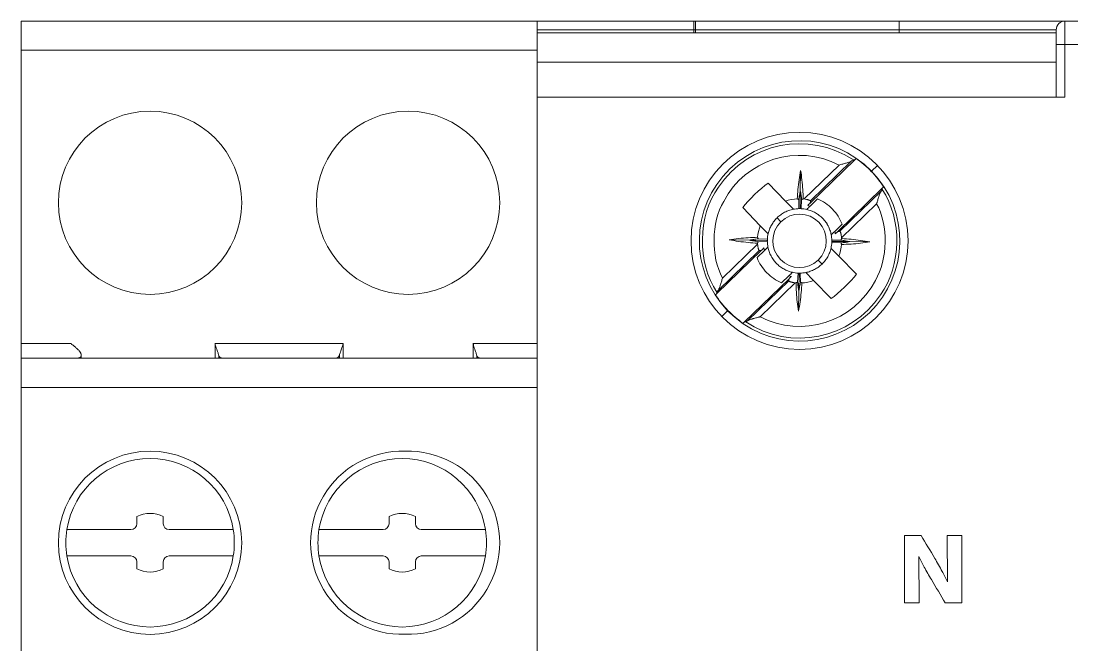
# Model space of a CAD drawing. Header units: millimetres. Extents: x 1359 to 3577, y 1336 to 3557.
# Drawn here: x 2268.15 to 2303.99, y 2791.06 to 2812.34 of the extents above; entities that cross this region are included whole.
import ezdxf

# ---------------------------------------------------------------- set-up
doc = ezdxf.new("R2010")
doc.units = ezdxf.units.MM
doc.layers.add('000-PI-Oprema', color=30, linetype='Continuous', lineweight=5)

msp = doc.modelspace()

# ---------------------------------------------------------------- linework, layer by layer
at = {"layer": '000-PI-Oprema', "color": 0, "linetype": 'ByBlock', "lineweight": 0}
for p, q in [((2268.146, 2812.344), (2268.146, 2811.344)), ((2285.746, 2812.344), (2268.146, 2812.344)), ((2285.746, 2812.344), (2285.746, 2811.344)), ((2268.146, 2811.344), (2268.146, 2801.344)), ((2268.146, 2811.344), (2285.746, 2811.344)), ((2285.746, 2811.344), (2285.746, 2801.344)), ((2268.146, 2800.844), (2268.146, 2801.344)), ((2269.859, 2801.344), (2268.146, 2801.344)), ((2269.859, 2801.343), (2269.859, 2801.344)), ((2279.134, 2801.344), (2274.757, 2801.344)), ((2285.746, 2801.344), (2283.557, 2801.344)), ((2285.746, 2800.844), (2285.746, 2801.344)), ((2268.146, 2800.844), (2268.146, 2799.844)), ((2285.746, 2800.844), (2268.146, 2800.844)), ((2270.202, 2800.844), (2270.202, 2800.941)), ((2285.746, 2800.844), (2285.746, 2799.844)), ((2268.146, 2799.844), (2268.146, 2790.494)), ((2268.146, 2799.844), (2285.746, 2799.844)), ((2285.746, 2799.844), (2285.746, 2790.494)), ((2272.096, 2795.194), (2272.096, 2795.437)), ((2272.996, 2795.437), (2272.996, 2795.194)), ((2280.696, 2795.194), (2280.696, 2795.437)), ((2281.596, 2795.437), (2281.596, 2795.194)), ((2269.707, 2794.994), (2271.896, 2794.994)), ((2273.196, 2794.994), (2275.384, 2794.994)), ((2278.307, 2794.994), (2280.496, 2794.994)), ((2281.796, 2794.994), (2283.984, 2794.994)), ((2271.896, 2794.094), (2269.707, 2794.094)), ((2272.096, 2793.651), (2272.096, 2793.894)), ((2272.996, 2793.894), (2272.996, 2793.651)), ((2275.384, 2794.094), (2273.196, 2794.094)), ((2280.496, 2794.094), (2278.307, 2794.094)), ((2280.696, 2793.651), (2280.696, 2793.894)), ((2281.596, 2793.894), (2281.596, 2793.651)), ((2283.984, 2794.094), (2281.796, 2794.094))]:
    msp.add_line(p, q, dxfattribs=at)
at = {"layer": '000-PI-Oprema', "color": 0, "linetype": 'ByBlock', "lineweight": 0, "ltscale": 0.25}
for points in [[(2285.746, 2812.344), (2291.096, 2812.344)], [(2285.746, 2812.044), (2285.746, 2812.344)], [(2291.096, 2812.044), (2291.096, 2812.344)], [(2291.096, 2812.344), (2291.146, 2812.344)], [(2291.146, 2812.344), (2291.146, 2812.044)], [(2291.146, 2812.344), (2298.097, 2812.344)], [(2298.097, 2812.344), (2298.097, 2812.044)], [(2298.097, 2812.344), (2303.748, 2812.344)], [(2303.748, 2812.344), (2303.748, 2811.544)], [(2303.748, 2812.344), (2321.15, 2812.344)], [(2291.096, 2812.044), (2285.746, 2812.044)], [(2285.746, 2811.944), (2285.746, 2812.044)], [(2285.746, 2810.944), (2285.746, 2811.944)], [(2285.746, 2811.944), (2303.448, 2811.944)], [(2291.096, 2812.044), (2291.096, 2811.944)], [(2291.146, 2812.044), (2291.096, 2812.044)], [(2291.146, 2812.044), (2291.146, 2811.944)], [(2298.097, 2812.044), (2291.146, 2812.044)], [(2303.448, 2812.044), (2298.097, 2812.044)], [(2298.097, 2811.944), (2298.097, 2812.044)], [(2303.448, 2811.544), (2303.448, 2812.044)], [(2303.448, 2811.944), (2303.448, 2810.944)], [(2303.748, 2811.544), (2303.448, 2811.544)], [(2321.15, 2811.544), (2303.748, 2811.544)], [(2303.748, 2811.544), (2303.748, 2809.744)], [(2285.746, 2809.744), (2285.746, 2810.944)], [(2303.448, 2810.944), (2285.746, 2810.944)], [(2303.448, 2809.744), (2303.448, 2810.944)], [(2285.746, 2790.491), (2285.746, 2809.744)], [(2285.746, 2809.744), (2303.748, 2809.744)], [(2285.746, 2809.744), (2303.448, 2809.744)], [(2294.849, 2806.272), (2296.044, 2807.431)], [(2295.056, 2806.132), (2296.578, 2807.609)], [(2296.472, 2807.569), (2295.067, 2806.205)], [(2297.352, 2807.42), (2297.15, 2807.223)], [(2294.722, 2806.553), (2294.733, 2807.243)], [(2297.142, 2807.215), (2297.15, 2807.223)], [(2293.62, 2806.814), (2294.218, 2806.198)], [(2294.713, 2805.943), (2294.722, 2806.553)], [(2295.997, 2805.164), (2297.518, 2806.64)], [(2297.475, 2806.535), (2296.07, 2805.171)], [(2292.759, 2805.978), (2293.356, 2805.362)], [(2294.676, 2805.943), (2294.67, 2806.257)], [(2294.766, 2806.256), (2294.75, 2805.942)], [(2295.312, 2806.276), (2295.058, 2806.03)], [(2296.13, 2804.952), (2297.324, 2806.111)], [(2293.93, 2805.632), (2294.061, 2805.497)], [(2295.894, 2805.168), (2296.148, 2805.414)], [(2293.283, 2804.912), (2293.598, 2804.896)], [(2292.069, 2803.575), (2293.263, 2804.733)], [(2292.296, 2804.879), (2292.986, 2804.869)], [(2292.986, 2804.869), (2293.597, 2804.859)], [(2293.597, 2804.822), (2293.282, 2804.816)], [(2295.796, 2804.863), (2296.111, 2804.869)], [(2296.11, 2804.774), (2295.796, 2804.789)], [(2295.797, 2804.826), (2296.407, 2804.817)], [(2296.407, 2804.817), (2297.096, 2804.806)], [(2291.875, 2803.046), (2293.396, 2804.522)], [(2293.323, 2804.514), (2291.918, 2803.15)], [(2293.499, 2804.517), (2293.246, 2804.271)], [(2295.463, 2804.053), (2295.332, 2804.188)], [(2296.037, 2804.323), (2296.634, 2803.707)], [(2292.815, 2802.077), (2294.337, 2803.553)], [(2294.327, 2803.48), (2292.921, 2802.116)], [(2294.081, 2803.409), (2294.335, 2803.656)], [(2294.627, 2803.429), (2294.643, 2803.744)], [(2294.67, 2803.132), (2294.68, 2803.743)], [(2294.717, 2803.743), (2294.723, 2803.428)], [(2295.175, 2803.487), (2295.773, 2802.872)], [(2293.35, 2802.255), (2294.544, 2803.414)], [(2294.66, 2802.443), (2294.67, 2803.132)], [(2292.04, 2802.266), (2292.243, 2802.462)], [(2292.251, 2802.471), (2292.243, 2802.462)], [(2298.273, 2794.791), (2298.845, 2794.791)], [(2298.273, 2792.491), (2298.273, 2794.791)], [(2299.729, 2794.791), (2300.227, 2794.791)], [(2299.737, 2793.215), (2299.729, 2794.791)], [(2300.227, 2794.791), (2300.227, 2792.491)], [(2298.763, 2794.073), (2298.771, 2792.491)], [(2298.771, 2792.491), (2298.273, 2792.491)], [(2298.273, 2792.491), (2298.771, 2792.491)], [(2299.666, 2792.491), (2300.227, 2792.491)], [(2300.227, 2792.491), (2299.666, 2792.491)]]:
    msp.add_lwpolyline(points, dxfattribs=at)
at = {"layer": '000-PI-Oprema', "color": 0, "linetype": 'ByBlock', "lineweight": 0}
for centre in [(2272.546, 2806.144), (2281.346, 2806.144), (2272.546, 2794.544)]:
    msp.add_circle(centre, 3.125, dxfattribs=at)
for centre, radius, start, end in [((2272.546, 2794.544), 2.874, 9.0086, 170.9914), ((2281.146, 2794.544), 3.125, 88.1662, 271.8338), ((2281.146, 2794.544), 2.874, 9.0086, 170.9914), ((2281.346, 2794.544), 3.125, 268.1662, 91.8338), ((2272.546, 2794.544), 1, 63.2563, 116.7437), ((2281.146, 2794.544), 1, 63.2563, 116.7437), ((2272.546, 2794.544), 2.874, 170.9914, 189.0086), ((2271.896, 2795.194), 0.2, 270, 0), ((2273.196, 2795.194), 0.2, 180, 270), ((2272.546, 2794.544), 2.874, 350.9914, 9.0086), ((2281.146, 2794.544), 2.874, 170.9914, 189.0086), ((2280.496, 2795.194), 0.2, 270, 0), ((2281.796, 2795.194), 0.2, 180, 270), ((2281.146, 2794.544), 2.874, 350.9914, 9.0086), ((2272.546, 2794.544), 2.874, 189.0086, 350.9914), ((2271.896, 2793.894), 0.2, 0, 90), ((2273.196, 2793.894), 0.2, 90, 180), ((2281.146, 2794.544), 2.874, 189.0086, 350.9914), ((2280.496, 2793.894), 0.2, 0, 90), ((2281.796, 2793.894), 0.2, 90, 180), ((2272.546, 2794.544), 1, 243.2563, 296.7437), ((2281.146, 2794.544), 1, 243.2563, 296.7437)]:
    msp.add_arc(centre, radius, start, end, dxfattribs=at)
at = {"layer": '000-PI-Oprema', "color": 0, "linetype": 'ByBlock', "lineweight": 0, "ltscale": 0.25}
for points in [[(2303.748, 2812.344), (2303.582, 2812.344), (2303.448, 2812.21), (2303.448, 2812.044)], [(2297.142, 2807.215), (2297.023, 2807.345), (2296.771, 2807.557), (2296.623, 2807.652)], [(2297.563, 2806.683), (2297.472, 2806.835), (2297.268, 2807.092), (2297.142, 2807.215)], [(2292.759, 2805.978), (2292.949, 2806.229), (2293.363, 2806.632), (2293.62, 2806.814)], [(2294.618, 2806.278), (2294.51, 2806.276), (2294.318, 2806.238), (2294.218, 2806.198)], [(2294.849, 2806.272), (2294.841, 2806.273), (2294.826, 2806.274), (2294.818, 2806.275)], [(2295.058, 2806.03), (2295.037, 2806.036), (2294.995, 2806.047), (2294.974, 2806.052)], [(2294.676, 2805.943), (2294.626, 2805.943), (2294.534, 2805.933), (2294.485, 2805.922)], [(2294.713, 2805.943), (2294.704, 2805.943), (2294.686, 2805.943), (2294.676, 2805.943)], [(2294.75, 2805.942), (2294.741, 2805.942), (2294.722, 2805.943), (2294.713, 2805.943)], [(2294.941, 2805.915), (2294.892, 2805.928), (2294.8, 2805.94), (2294.75, 2805.942)], [(2293.356, 2805.362), (2293.313, 2805.263), (2293.269, 2805.073), (2293.264, 2804.965)], [(2293.598, 2804.896), (2293.597, 2804.887), (2293.597, 2804.869), (2293.597, 2804.859)], [(2293.598, 2804.896), (2293.599, 2804.946), (2293.611, 2805.039), (2293.624, 2805.087)], [(2295.796, 2804.863), (2295.797, 2804.913), (2295.787, 2805.006), (2295.776, 2805.054)], [(2295.914, 2805.083), (2295.91, 2805.105), (2295.9, 2805.147), (2295.894, 2805.168)], [(2296.132, 2804.921), (2296.132, 2804.929), (2296.13, 2804.944), (2296.13, 2804.952)], [(2293.261, 2804.764), (2293.261, 2804.756), (2293.263, 2804.741), (2293.263, 2804.733)], [(2293.479, 2804.602), (2293.483, 2804.581), (2293.493, 2804.539), (2293.499, 2804.517)], [(2293.597, 2804.859), (2293.596, 2804.85), (2293.596, 2804.832), (2293.597, 2804.822)], [(2293.617, 2804.631), (2293.606, 2804.68), (2293.596, 2804.773), (2293.597, 2804.822)], [(2295.769, 2804.599), (2295.781, 2804.647), (2295.794, 2804.739), (2295.796, 2804.789)], [(2295.797, 2804.826), (2295.797, 2804.835), (2295.797, 2804.854), (2295.796, 2804.863)], [(2295.796, 2804.789), (2295.796, 2804.798), (2295.796, 2804.817), (2295.797, 2804.826)], [(2296.037, 2804.323), (2296.08, 2804.422), (2296.124, 2804.613), (2296.129, 2804.721)], [(2294.335, 2803.656), (2294.356, 2803.649), (2294.398, 2803.638), (2294.42, 2803.633)], [(2294.643, 2803.744), (2294.593, 2803.745), (2294.501, 2803.758), (2294.453, 2803.77)], [(2294.643, 2803.744), (2294.652, 2803.744), (2294.67, 2803.743), (2294.68, 2803.743)], [(2294.68, 2803.743), (2294.689, 2803.743), (2294.708, 2803.743), (2294.717, 2803.743)], [(2294.908, 2803.763), (2294.859, 2803.752), (2294.767, 2803.742), (2294.717, 2803.743)], [(2294.775, 2803.407), (2294.883, 2803.409), (2295.075, 2803.447), (2295.175, 2803.487)], [(2296.634, 2803.707), (2296.445, 2803.456), (2296.03, 2803.054), (2295.773, 2802.872)], [(2294.544, 2803.414), (2294.552, 2803.413), (2294.567, 2803.411), (2294.575, 2803.41)], [(2291.83, 2803.002), (2291.921, 2802.851), (2292.125, 2802.594), (2292.251, 2802.471)], [(2292.251, 2802.471), (2292.37, 2802.341), (2292.622, 2802.129), (2292.77, 2802.033)]]:
    msp.add_open_spline(points, degree=3, dxfattribs=at)
for points, knots in [([(2297.15, 2807.223), (2295.836, 2808.578), (2293.671, 2808.611), (2292.316, 2807.296), (2290.961, 2805.982), (2290.928, 2803.817), (2292.243, 2802.462)], [0, 0, 0, 0, 1, 1, 1, 2, 2, 2, 2]), ([(2290.996, 2804.843), (2290.996, 2806.886), (2292.653, 2808.543), (2294.697, 2808.543), (2296.74, 2808.543), (2298.397, 2806.886), (2298.397, 2804.843), (2298.397, 2802.799), (2296.74, 2801.142), (2294.697, 2801.142), (2292.653, 2801.142), (2290.996, 2802.799), (2290.996, 2804.843), (2290.996, 2804.843), (2290.996, 2804.843), (2290.996, 2804.843)], [0, 0, 0, 0, 1, 1, 1, 2, 2, 2, 3, 3, 3, 4, 4, 4, 5, 5, 5, 5]), ([(2291.88, 2803.092), (2291.193, 2804.097), (2291.217, 2805.694), (2291.934, 2806.678), (2292.948, 2808.204), (2295.007, 2808.618), (2296.532, 2807.605)], [0, 0, 0, 0, 1, 1, 1, 2, 2, 2, 2]), ([(2292.069, 2803.575), (2291.667, 2804.301), (2291.685, 2805.476), (2292.109, 2806.19), (2292.852, 2807.619), (2294.614, 2808.175), (2296.044, 2807.431)], [0, 0, 0, 0, 1, 1, 1, 2, 2, 2, 2]), ([(2296.044, 2807.431), (2296.064, 2807.436), (2296.085, 2807.442), (2296.106, 2807.448), (2296.126, 2807.453), (2296.147, 2807.459), (2296.168, 2807.465), (2296.189, 2807.47), (2296.209, 2807.476), (2296.23, 2807.482), (2296.25, 2807.487), (2296.27, 2807.493), (2296.29, 2807.498), (2296.309, 2807.504), (2296.328, 2807.509), (2296.345, 2807.515), (2296.363, 2807.521), (2296.381, 2807.526), (2296.396, 2807.532), (2296.412, 2807.538), (2296.427, 2807.544), (2296.439, 2807.55), (2296.452, 2807.556), (2296.463, 2807.562), (2296.472, 2807.569)], [0, 0, 0, 0, 1, 1, 1, 2, 2, 2, 3, 3, 3, 4, 4, 4, 5, 5, 5, 6, 6, 6, 7, 7, 7, 8, 8, 8, 8]), ([(2296.472, 2807.569), (2296.487, 2807.58), (2296.5, 2807.589), (2296.509, 2807.595), (2296.515, 2807.598), (2296.519, 2807.6), (2296.523, 2807.602), (2296.527, 2807.603), (2296.529, 2807.605), (2296.532, 2807.605)], [0, 0, 0, 0, 1, 1, 1, 2, 2, 2, 3, 3, 3, 3]), ([(2296.578, 2807.609), (2296.57, 2807.608), (2296.562, 2807.608), (2296.555, 2807.607), (2296.547, 2807.606), (2296.54, 2807.606), (2296.532, 2807.605)], [0, 0, 0, 0, 1, 1, 1, 2, 2, 2, 2]), ([(2296.623, 2807.652), (2296.618, 2807.648), (2296.613, 2807.643), (2296.608, 2807.638), (2296.603, 2807.633), (2296.598, 2807.628), (2296.593, 2807.623), (2296.588, 2807.619), (2296.583, 2807.614), (2296.578, 2807.609)], [0, 0, 0, 0, 1, 1, 1, 2, 2, 2, 3, 3, 3, 3]), ([(2292.243, 2802.462), (2293.558, 2801.107), (2295.722, 2801.074), (2297.077, 2802.389), (2298.432, 2803.704), (2298.465, 2805.868), (2297.15, 2807.223)], [0, 0, 0, 0, 1, 1, 1, 2, 2, 2, 2]), ([(2294.618, 2806.278), (2294.624, 2806.385), (2294.631, 2806.492), (2294.641, 2806.6), (2294.652, 2806.707), (2294.664, 2806.815), (2294.68, 2806.921), (2294.695, 2807.029), (2294.712, 2807.136), (2294.733, 2807.243)], [0, 0, 0, 0, 1, 1, 1, 2, 2, 2, 3, 3, 3, 3]), ([(2294.733, 2807.243), (2294.75, 2807.135), (2294.764, 2807.027), (2294.777, 2806.92), (2294.788, 2806.812), (2294.798, 2806.705), (2294.805, 2806.598), (2294.812, 2806.49), (2294.816, 2806.383), (2294.818, 2806.275)], [0, 0, 0, 0, 1, 1, 1, 2, 2, 2, 3, 3, 3, 3]), ([(2297.513, 2806.593), (2298.2, 2805.588), (2298.176, 2803.992), (2297.459, 2803.007), (2296.445, 2801.482), (2294.387, 2801.067), (2292.861, 2802.081)], [0, 0, 0, 0, 1, 1, 1, 2, 2, 2, 2]), ([(2294.722, 2806.553), (2294.712, 2806.504), (2294.702, 2806.455), (2294.694, 2806.406), (2294.685, 2806.356), (2294.677, 2806.307), (2294.67, 2806.257)], [0, 0, 0, 0, 1, 1, 1, 2, 2, 2, 2]), ([(2294.722, 2806.553), (2294.731, 2806.504), (2294.739, 2806.454), (2294.747, 2806.405), (2294.754, 2806.355), (2294.76, 2806.306), (2294.766, 2806.256)], [0, 0, 0, 0, 1, 1, 1, 2, 2, 2, 2]), ([(2297.475, 2806.535), (2297.468, 2806.525), (2297.461, 2806.513), (2297.454, 2806.5), (2297.451, 2806.493), (2297.447, 2806.486), (2297.444, 2806.478), (2297.44, 2806.471), (2297.437, 2806.462), (2297.434, 2806.454), (2297.427, 2806.438), (2297.421, 2806.421), (2297.415, 2806.403), (2297.412, 2806.394), (2297.409, 2806.385), (2297.406, 2806.376), (2297.403, 2806.366), (2297.4, 2806.357), (2297.397, 2806.347), (2297.384, 2806.309), (2297.373, 2806.27), (2297.361, 2806.231), (2297.355, 2806.211), (2297.349, 2806.191), (2297.342, 2806.171), (2297.34, 2806.161), (2297.337, 2806.151), (2297.333, 2806.141), (2297.33, 2806.131), (2297.327, 2806.121), (2297.324, 2806.111)], [0, 0, 0, 0, 1, 1, 1, 2, 2, 2, 3, 3, 3, 4, 4, 4, 5, 5, 5, 6, 6, 6, 7, 7, 7, 8, 8, 8, 9, 9, 9, 10, 10, 10, 10]), ([(2297.513, 2806.593), (2297.512, 2806.589), (2297.509, 2806.582), (2297.502, 2806.572), (2297.5, 2806.567), (2297.495, 2806.562), (2297.491, 2806.555), (2297.486, 2806.549), (2297.481, 2806.542), (2297.475, 2806.535)], [0, 0, 0, 0, 1, 1, 1, 2, 2, 2, 3, 3, 3, 3]), ([(2297.513, 2806.593), (2297.514, 2806.601), (2297.515, 2806.609), (2297.515, 2806.617), (2297.517, 2806.624), (2297.517, 2806.632), (2297.518, 2806.64)], [0, 0, 0, 0, 1, 1, 1, 2, 2, 2, 2]), ([(2297.518, 2806.64), (2297.523, 2806.645), (2297.528, 2806.65), (2297.533, 2806.654), (2297.538, 2806.659), (2297.543, 2806.664), (2297.548, 2806.669), (2297.553, 2806.674), (2297.558, 2806.678), (2297.563, 2806.683)], [0, 0, 0, 0, 1, 1, 1, 2, 2, 2, 3, 3, 3, 3]), ([(2297.324, 2806.111), (2297.726, 2805.384), (2297.708, 2804.21), (2297.285, 2803.496), (2296.541, 2802.067), (2294.779, 2801.51), (2293.35, 2802.255)], [0, 0, 0, 0, 1, 1, 1, 2, 2, 2, 2]), ([(2294.485, 2805.922), (2294.456, 2805.952), (2294.427, 2805.982), (2294.398, 2806.013), (2294.368, 2806.043), (2294.339, 2806.074), (2294.309, 2806.104), (2294.279, 2806.135), (2294.248, 2806.167), (2294.218, 2806.198)], [0, 0, 0, 0, 1, 1, 1, 2, 2, 2, 3, 3, 3, 3]), ([(2294.67, 2806.257), (2294.666, 2806.258), (2294.661, 2806.259), (2294.657, 2806.26), (2294.654, 2806.261), (2294.65, 2806.262), (2294.647, 2806.263), (2294.644, 2806.264), (2294.641, 2806.265), (2294.639, 2806.266), (2294.636, 2806.267), (2294.634, 2806.268), (2294.631, 2806.27), (2294.629, 2806.271), (2294.626, 2806.272), (2294.624, 2806.274), (2294.622, 2806.275), (2294.62, 2806.276), (2294.618, 2806.278)], [0, 0, 0, 0, 1, 1, 1, 2, 2, 2, 3, 3, 3, 4, 4, 4, 5, 5, 5, 6, 6, 6, 6]), ([(2294.818, 2806.275), (2294.816, 2806.274), (2294.814, 2806.272), (2294.812, 2806.271), (2294.81, 2806.27), (2294.808, 2806.268), (2294.805, 2806.267), (2294.803, 2806.266), (2294.8, 2806.265), (2294.797, 2806.264), (2294.794, 2806.263), (2294.792, 2806.262), (2294.789, 2806.261), (2294.786, 2806.26), (2294.782, 2806.259), (2294.778, 2806.258), (2294.774, 2806.257), (2294.77, 2806.256), (2294.766, 2806.256)], [0, 0, 0, 0, 1, 1, 1, 2, 2, 2, 3, 3, 3, 4, 4, 4, 5, 5, 5, 6, 6, 6, 6]), ([(2295.067, 2806.205), (2295.067, 2806.207), (2295.065, 2806.21), (2295.062, 2806.212), (2295.061, 2806.213), (2295.059, 2806.215), (2295.057, 2806.216), (2295.055, 2806.218), (2295.052, 2806.219), (2295.049, 2806.221), (2295.047, 2806.223), (2295.043, 2806.224), (2295.04, 2806.226), (2295.036, 2806.228), (2295.032, 2806.229), (2295.028, 2806.231), (2295.019, 2806.234), (2295.01, 2806.238), (2294.999, 2806.241), (2294.994, 2806.243), (2294.989, 2806.245), (2294.983, 2806.246), (2294.977, 2806.248), (2294.972, 2806.25), (2294.966, 2806.251), (2294.96, 2806.253), (2294.954, 2806.254), (2294.947, 2806.256), (2294.941, 2806.257), (2294.935, 2806.259), (2294.928, 2806.26), (2294.903, 2806.265), (2294.876, 2806.269), (2294.849, 2806.272)], [0, 0, 0, 0, 1, 1, 1, 2, 2, 2, 3, 3, 3, 4, 4, 4, 5, 5, 5, 6, 6, 6, 7, 7, 7, 8, 8, 8, 9, 9, 9, 10, 10, 10, 11, 11, 11, 11]), ([(2295.058, 2806.03), (2295.038, 2806.01), (2295.018, 2805.991), (2294.999, 2805.972), (2294.979, 2805.953), (2294.96, 2805.934), (2294.941, 2805.915)], [0, 0, 0, 0, 1, 1, 1, 2, 2, 2, 2]), ([(2295.056, 2806.132), (2295.043, 2806.119), (2295.029, 2806.106), (2295.015, 2806.092), (2295.001, 2806.079), (2294.987, 2806.066), (2294.974, 2806.052)], [0, 0, 0, 0, 1, 1, 1, 2, 2, 2, 2]), ([(2295.056, 2806.132), (2295.058, 2806.145), (2295.06, 2806.157), (2295.061, 2806.169), (2295.063, 2806.181), (2295.065, 2806.193), (2295.067, 2806.205)], [0, 0, 0, 0, 1, 1, 1, 2, 2, 2, 2]), ([(2296.148, 2805.414), (2296.073, 2805.602), (2295.959, 2805.78), (2295.815, 2805.928), (2295.671, 2806.077), (2295.497, 2806.196), (2295.312, 2806.276)], [0, 0, 0, 0, 1, 1, 1, 2, 2, 2, 2]), ([(2293.93, 2805.632), (2293.892, 2805.595), (2293.857, 2805.556), (2293.825, 2805.514), (2293.793, 2805.472), (2293.764, 2805.428), (2293.738, 2805.382), (2293.725, 2805.359), (2293.713, 2805.336), (2293.702, 2805.312), (2293.69, 2805.288), (2293.68, 2805.263), (2293.67, 2805.239), (2293.651, 2805.189), (2293.636, 2805.139), (2293.624, 2805.087)], [0, 0, 0, 0, 1, 1, 1, 2, 2, 2, 3, 3, 3, 4, 4, 4, 5, 5, 5, 5]), ([(2294.485, 2805.922), (2294.433, 2805.912), (2294.382, 2805.898), (2294.332, 2805.881), (2294.283, 2805.863), (2294.235, 2805.842), (2294.188, 2805.818), (2294.164, 2805.805), (2294.141, 2805.792), (2294.119, 2805.778), (2294.096, 2805.764), (2294.074, 2805.75), (2294.052, 2805.734), (2294.009, 2805.703), (2293.969, 2805.669), (2293.93, 2805.632)], [0, 0, 0, 0, 1, 1, 1, 2, 2, 2, 3, 3, 3, 4, 4, 4, 5, 5, 5, 5]), ([(2295.332, 2804.188), (2295.693, 2804.539), (2295.702, 2805.116), (2295.351, 2805.478), (2295, 2805.839), (2294.423, 2805.848), (2294.061, 2805.497)], [0, 0, 0, 0, 1, 1, 1, 2, 2, 2, 2]), ([(2295.776, 2805.054), (2295.766, 2805.106), (2295.752, 2805.157), (2295.734, 2805.207), (2295.717, 2805.257), (2295.696, 2805.305), (2295.672, 2805.352), (2295.665, 2805.363), (2295.659, 2805.375), (2295.652, 2805.387), (2295.646, 2805.398), (2295.639, 2805.41), (2295.632, 2805.421), (2295.618, 2805.443), (2295.603, 2805.465), (2295.588, 2805.487), (2295.557, 2805.53), (2295.523, 2805.57), (2295.487, 2805.608), (2295.468, 2805.627), (2295.45, 2805.645), (2295.43, 2805.663), (2295.41, 2805.68), (2295.389, 2805.698), (2295.368, 2805.714), (2295.326, 2805.746), (2295.282, 2805.775), (2295.236, 2805.801), (2295.191, 2805.827), (2295.143, 2805.849), (2295.093, 2805.869), (2295.043, 2805.888), (2294.993, 2805.904), (2294.941, 2805.915)], [0, 0, 0, 0, 1, 1, 1, 2, 2, 2, 3, 3, 3, 4, 4, 4, 5, 5, 5, 6, 6, 6, 7, 7, 7, 8, 8, 8, 9, 9, 9, 10, 10, 10, 11, 11, 11, 11]), ([(2293.356, 2805.362), (2293.387, 2805.331), (2293.417, 2805.299), (2293.447, 2805.269), (2293.477, 2805.238), (2293.507, 2805.207), (2293.536, 2805.177), (2293.566, 2805.146), (2293.595, 2805.117), (2293.624, 2805.087)], [0, 0, 0, 0, 1, 1, 1, 2, 2, 2, 3, 3, 3, 3]), ([(2294.061, 2805.497), (2293.7, 2805.146), (2293.691, 2804.569), (2294.042, 2804.208), (2294.393, 2803.846), (2294.97, 2803.837), (2295.332, 2804.188)], [0, 0, 0, 0, 1, 1, 1, 2, 2, 2, 2]), ([(2292.296, 2804.879), (2292.404, 2804.896), (2292.512, 2804.91), (2292.619, 2804.923), (2292.727, 2804.934), (2292.834, 2804.944), (2292.942, 2804.951), (2293.05, 2804.958), (2293.157, 2804.962), (2293.264, 2804.965)], [0, 0, 0, 0, 1, 1, 1, 2, 2, 2, 3, 3, 3, 3]), ([(2292.986, 2804.869), (2293.035, 2804.877), (2293.085, 2804.885), (2293.135, 2804.893), (2293.184, 2804.9), (2293.233, 2804.906), (2293.283, 2804.912)], [0, 0, 0, 0, 1, 1, 1, 2, 2, 2, 2]), ([(2293.264, 2804.965), (2293.266, 2804.962), (2293.267, 2804.96), (2293.268, 2804.958), (2293.27, 2804.956), (2293.271, 2804.954), (2293.272, 2804.951), (2293.273, 2804.949), (2293.274, 2804.946), (2293.276, 2804.944), (2293.277, 2804.941), (2293.278, 2804.938), (2293.279, 2804.935), (2293.28, 2804.931), (2293.281, 2804.928), (2293.281, 2804.925), (2293.282, 2804.921), (2293.283, 2804.917), (2293.283, 2804.912)], [0, 0, 0, 0, 1, 1, 1, 2, 2, 2, 3, 3, 3, 4, 4, 4, 5, 5, 5, 6, 6, 6, 6]), ([(2295.776, 2805.054), (2295.796, 2805.073), (2295.815, 2805.092), (2295.835, 2805.111), (2295.854, 2805.13), (2295.874, 2805.149), (2295.894, 2805.168)], [0, 0, 0, 0, 1, 1, 1, 2, 2, 2, 2]), ([(2295.914, 2805.083), (2295.928, 2805.096), (2295.941, 2805.11), (2295.955, 2805.123), (2295.969, 2805.136), (2295.983, 2805.15), (2295.997, 2805.164)], [0, 0, 0, 0, 1, 1, 1, 2, 2, 2, 2]), ([(2296.07, 2805.171), (2296.057, 2805.17), (2296.045, 2805.168), (2296.033, 2805.167), (2296.021, 2805.166), (2296.009, 2805.165), (2295.997, 2805.164)], [0, 0, 0, 0, 1, 1, 1, 2, 2, 2, 2]), ([(2296.13, 2804.952), (2296.128, 2804.979), (2296.125, 2805.006), (2296.12, 2805.031), (2296.118, 2805.044), (2296.115, 2805.057), (2296.113, 2805.069), (2296.11, 2805.081), (2296.107, 2805.092), (2296.104, 2805.103), (2296.102, 2805.108), (2296.101, 2805.113), (2296.099, 2805.118), (2296.097, 2805.123), (2296.096, 2805.128), (2296.094, 2805.132), (2296.093, 2805.136), (2296.091, 2805.14), (2296.09, 2805.144), (2296.088, 2805.147), (2296.086, 2805.151), (2296.085, 2805.154), (2296.082, 2805.16), (2296.079, 2805.164), (2296.076, 2805.167), (2296.074, 2805.17), (2296.072, 2805.171), (2296.07, 2805.171)], [0, 0, 0, 0, 1, 1, 1, 2, 2, 2, 3, 3, 3, 4, 4, 4, 5, 5, 5, 6, 6, 6, 7, 7, 7, 8, 8, 8, 9, 9, 9, 9]), ([(2296.111, 2804.869), (2296.112, 2804.874), (2296.113, 2804.878), (2296.114, 2804.882), (2296.115, 2804.885), (2296.115, 2804.889), (2296.117, 2804.892), (2296.117, 2804.895), (2296.119, 2804.898), (2296.12, 2804.9), (2296.121, 2804.903), (2296.122, 2804.906), (2296.124, 2804.908), (2296.125, 2804.91), (2296.126, 2804.913), (2296.128, 2804.915), (2296.129, 2804.917), (2296.13, 2804.919), (2296.132, 2804.921)], [0, 0, 0, 0, 1, 1, 1, 2, 2, 2, 3, 3, 3, 4, 4, 4, 5, 5, 5, 6, 6, 6, 6]), ([(2296.132, 2804.921), (2296.239, 2804.916), (2296.346, 2804.908), (2296.454, 2804.898), (2296.561, 2804.887), (2296.668, 2804.875), (2296.775, 2804.86), (2296.883, 2804.844), (2296.99, 2804.827), (2297.096, 2804.806)], [0, 0, 0, 0, 1, 1, 1, 2, 2, 2, 3, 3, 3, 3]), ([(2293.261, 2804.764), (2293.154, 2804.77), (2293.047, 2804.777), (2292.94, 2804.787), (2292.832, 2804.798), (2292.725, 2804.811), (2292.618, 2804.826), (2292.51, 2804.841), (2292.404, 2804.859), (2292.296, 2804.879)], [0, 0, 0, 0, 1, 1, 1, 2, 2, 2, 3, 3, 3, 3]), ([(2292.986, 2804.869), (2293.035, 2804.858), (2293.084, 2804.849), (2293.134, 2804.84), (2293.183, 2804.832), (2293.232, 2804.823), (2293.282, 2804.816)], [0, 0, 0, 0, 1, 1, 1, 2, 2, 2, 2]), ([(2293.282, 2804.816), (2293.281, 2804.812), (2293.28, 2804.807), (2293.279, 2804.804), (2293.279, 2804.8), (2293.278, 2804.796), (2293.277, 2804.794), (2293.276, 2804.79), (2293.274, 2804.787), (2293.273, 2804.785), (2293.272, 2804.782), (2293.271, 2804.78), (2293.27, 2804.777), (2293.268, 2804.775), (2293.267, 2804.773), (2293.266, 2804.771), (2293.264, 2804.769), (2293.263, 2804.766), (2293.261, 2804.764)], [0, 0, 0, 0, 1, 1, 1, 2, 2, 2, 3, 3, 3, 4, 4, 4, 5, 5, 5, 6, 6, 6, 6]), ([(2293.263, 2804.733), (2293.266, 2804.706), (2293.269, 2804.68), (2293.273, 2804.654), (2293.275, 2804.641), (2293.278, 2804.628), (2293.281, 2804.617), (2293.283, 2804.605), (2293.286, 2804.593), (2293.289, 2804.582), (2293.291, 2804.577), (2293.292, 2804.572), (2293.294, 2804.567), (2293.295, 2804.563), (2293.297, 2804.558), (2293.299, 2804.554), (2293.3, 2804.549), (2293.302, 2804.546), (2293.303, 2804.542), (2293.305, 2804.538), (2293.307, 2804.535), (2293.308, 2804.532), (2293.311, 2804.526), (2293.314, 2804.522), (2293.317, 2804.518), (2293.319, 2804.515), (2293.321, 2804.514), (2293.323, 2804.514)], [0, 0, 0, 0, 1, 1, 1, 2, 2, 2, 3, 3, 3, 4, 4, 4, 5, 5, 5, 6, 6, 6, 7, 7, 7, 8, 8, 8, 9, 9, 9, 9]), ([(2293.479, 2804.602), (2293.465, 2804.589), (2293.452, 2804.576), (2293.438, 2804.562), (2293.424, 2804.549), (2293.41, 2804.535), (2293.396, 2804.522)], [0, 0, 0, 0, 1, 1, 1, 2, 2, 2, 2]), ([(2293.617, 2804.631), (2293.598, 2804.612), (2293.578, 2804.594), (2293.558, 2804.575), (2293.539, 2804.556), (2293.519, 2804.537), (2293.499, 2804.517)], [0, 0, 0, 0, 1, 1, 1, 2, 2, 2, 2]), ([(2293.617, 2804.631), (2293.627, 2804.579), (2293.641, 2804.528), (2293.659, 2804.478), (2293.676, 2804.429), (2293.697, 2804.381), (2293.722, 2804.334), (2293.728, 2804.322), (2293.734, 2804.31), (2293.741, 2804.299), (2293.747, 2804.287), (2293.754, 2804.276), (2293.761, 2804.265), (2293.775, 2804.242), (2293.79, 2804.22), (2293.805, 2804.198), (2293.836, 2804.156), (2293.87, 2804.115), (2293.906, 2804.077), (2293.925, 2804.058), (2293.944, 2804.04), (2293.964, 2804.023), (2293.983, 2804.005), (2294.004, 2803.988), (2294.025, 2803.972), (2294.067, 2803.939), (2294.111, 2803.91), (2294.157, 2803.885), (2294.203, 2803.859), (2294.25, 2803.836), (2294.3, 2803.817), (2294.35, 2803.797), (2294.4, 2803.782), (2294.453, 2803.77)], [0, 0, 0, 0, 1, 1, 1, 2, 2, 2, 3, 3, 3, 4, 4, 4, 5, 5, 5, 6, 6, 6, 7, 7, 7, 8, 8, 8, 9, 9, 9, 10, 10, 10, 11, 11, 11, 11]), ([(2295.463, 2804.053), (2295.501, 2804.09), (2295.536, 2804.13), (2295.568, 2804.171), (2295.6, 2804.213), (2295.629, 2804.257), (2295.655, 2804.303), (2295.668, 2804.326), (2295.68, 2804.35), (2295.692, 2804.374), (2295.703, 2804.398), (2295.713, 2804.422), (2295.723, 2804.447), (2295.742, 2804.496), (2295.758, 2804.547), (2295.769, 2804.599)], [0, 0, 0, 0, 1, 1, 1, 2, 2, 2, 3, 3, 3, 4, 4, 4, 5, 5, 5, 5]), ([(2296.037, 2804.323), (2296.006, 2804.355), (2295.976, 2804.386), (2295.946, 2804.417), (2295.916, 2804.448), (2295.887, 2804.478), (2295.857, 2804.508), (2295.827, 2804.539), (2295.798, 2804.569), (2295.769, 2804.599)], [0, 0, 0, 0, 1, 1, 1, 2, 2, 2, 3, 3, 3, 3]), ([(2296.407, 2804.817), (2296.358, 2804.808), (2296.308, 2804.8), (2296.259, 2804.793), (2296.209, 2804.785), (2296.159, 2804.779), (2296.11, 2804.774)], [0, 0, 0, 0, 1, 1, 1, 2, 2, 2, 2]), ([(2296.129, 2804.721), (2296.127, 2804.723), (2296.126, 2804.725), (2296.125, 2804.728), (2296.123, 2804.73), (2296.122, 2804.732), (2296.121, 2804.734), (2296.119, 2804.736), (2296.118, 2804.739), (2296.117, 2804.742), (2296.116, 2804.745), (2296.115, 2804.748), (2296.115, 2804.751), (2296.113, 2804.754), (2296.113, 2804.757), (2296.112, 2804.761), (2296.111, 2804.765), (2296.11, 2804.769), (2296.11, 2804.774)], [0, 0, 0, 0, 1, 1, 1, 2, 2, 2, 3, 3, 3, 4, 4, 4, 5, 5, 5, 6, 6, 6, 6]), ([(2296.407, 2804.817), (2296.358, 2804.827), (2296.309, 2804.837), (2296.259, 2804.845), (2296.21, 2804.854), (2296.161, 2804.862), (2296.111, 2804.869)], [0, 0, 0, 0, 1, 1, 1, 2, 2, 2, 2]), ([(2297.096, 2804.806), (2296.989, 2804.79), (2296.881, 2804.775), (2296.774, 2804.763), (2296.667, 2804.751), (2296.559, 2804.741), (2296.451, 2804.734), (2296.343, 2804.728), (2296.236, 2804.723), (2296.129, 2804.721)], [0, 0, 0, 0, 1, 1, 1, 2, 2, 2, 3, 3, 3, 3]), ([(2293.246, 2804.271), (2293.32, 2804.083), (2293.434, 2803.906), (2293.578, 2803.757), (2293.722, 2803.609), (2293.896, 2803.489), (2294.081, 2803.409)], [0, 0, 0, 0, 1, 1, 1, 2, 2, 2, 2]), ([(2293.323, 2804.514), (2293.336, 2804.515), (2293.348, 2804.517), (2293.36, 2804.518), (2293.372, 2804.519), (2293.384, 2804.521), (2293.396, 2804.522)], [0, 0, 0, 0, 1, 1, 1, 2, 2, 2, 2]), ([(2294.908, 2803.763), (2294.96, 2803.773), (2295.011, 2803.787), (2295.06, 2803.805), (2295.11, 2803.822), (2295.158, 2803.844), (2295.205, 2803.868), (2295.229, 2803.88), (2295.252, 2803.893), (2295.275, 2803.907), (2295.297, 2803.921), (2295.319, 2803.936), (2295.341, 2803.951), (2295.384, 2803.982), (2295.424, 2804.016), (2295.463, 2804.053)], [0, 0, 0, 0, 1, 1, 1, 2, 2, 2, 3, 3, 3, 4, 4, 4, 5, 5, 5, 5]), ([(2291.918, 2803.15), (2291.925, 2803.159), (2291.931, 2803.17), (2291.938, 2803.182), (2291.944, 2803.195), (2291.95, 2803.209), (2291.956, 2803.224), (2291.963, 2803.24), (2291.969, 2803.256), (2291.975, 2803.274), (2291.981, 2803.292), (2291.987, 2803.31), (2291.994, 2803.33), (2292, 2803.349), (2292.006, 2803.369), (2292.012, 2803.389), (2292.018, 2803.409), (2292.025, 2803.43), (2292.031, 2803.451), (2292.038, 2803.471), (2292.044, 2803.492), (2292.05, 2803.513), (2292.056, 2803.534), (2292.062, 2803.554), (2292.069, 2803.575)], [0, 0, 0, 0, 1, 1, 1, 2, 2, 2, 3, 3, 3, 4, 4, 4, 5, 5, 5, 6, 6, 6, 7, 7, 7, 8, 8, 8, 8]), ([(2294.337, 2803.553), (2294.335, 2803.541), (2294.334, 2803.529), (2294.331, 2803.517), (2294.33, 2803.505), (2294.328, 2803.492), (2294.327, 2803.48)], [0, 0, 0, 0, 1, 1, 1, 2, 2, 2, 2]), ([(2294.327, 2803.48), (2294.327, 2803.478), (2294.328, 2803.476), (2294.331, 2803.474), (2294.332, 2803.472), (2294.334, 2803.471), (2294.336, 2803.469), (2294.338, 2803.468), (2294.341, 2803.466), (2294.344, 2803.465), (2294.347, 2803.463), (2294.35, 2803.461), (2294.353, 2803.46), (2294.357, 2803.458), (2294.361, 2803.456), (2294.365, 2803.454), (2294.373, 2803.451), (2294.383, 2803.447), (2294.393, 2803.444), (2294.399, 2803.443), (2294.404, 2803.44), (2294.41, 2803.439), (2294.415, 2803.437), (2294.422, 2803.436), (2294.427, 2803.434), (2294.433, 2803.433), (2294.44, 2803.431), (2294.446, 2803.43), (2294.452, 2803.428), (2294.458, 2803.427), (2294.464, 2803.426), (2294.49, 2803.42), (2294.517, 2803.416), (2294.544, 2803.414)], [0, 0, 0, 0, 1, 1, 1, 2, 2, 2, 3, 3, 3, 4, 4, 4, 5, 5, 5, 6, 6, 6, 7, 7, 7, 8, 8, 8, 9, 9, 9, 10, 10, 10, 11, 11, 11, 11]), ([(2294.335, 2803.656), (2294.355, 2803.675), (2294.375, 2803.694), (2294.394, 2803.713), (2294.413, 2803.732), (2294.433, 2803.751), (2294.453, 2803.77)], [0, 0, 0, 0, 1, 1, 1, 2, 2, 2, 2]), ([(2294.337, 2803.553), (2294.351, 2803.567), (2294.365, 2803.58), (2294.378, 2803.593), (2294.392, 2803.606), (2294.406, 2803.62), (2294.42, 2803.633)], [0, 0, 0, 0, 1, 1, 1, 2, 2, 2, 2]), ([(2294.908, 2803.763), (2294.937, 2803.733), (2294.966, 2803.703), (2294.996, 2803.673), (2295.025, 2803.643), (2295.055, 2803.612), (2295.085, 2803.581), (2295.115, 2803.55), (2295.144, 2803.519), (2295.175, 2803.487)], [0, 0, 0, 0, 1, 1, 1, 2, 2, 2, 3, 3, 3, 3]), ([(2291.88, 2803.092), (2291.881, 2803.097), (2291.884, 2803.104), (2291.891, 2803.113), (2291.894, 2803.118), (2291.898, 2803.124), (2291.902, 2803.13), (2291.907, 2803.137), (2291.912, 2803.143), (2291.918, 2803.15)], [0, 0, 0, 0, 1, 1, 1, 2, 2, 2, 3, 3, 3, 3]), ([(2294.575, 2803.41), (2294.577, 2803.412), (2294.579, 2803.413), (2294.581, 2803.415), (2294.583, 2803.416), (2294.586, 2803.417), (2294.588, 2803.418), (2294.591, 2803.42), (2294.593, 2803.421), (2294.596, 2803.422), (2294.598, 2803.423), (2294.601, 2803.424), (2294.604, 2803.425), (2294.608, 2803.426), (2294.611, 2803.427), (2294.615, 2803.427), (2294.619, 2803.428), (2294.623, 2803.429), (2294.627, 2803.429)], [0, 0, 0, 0, 1, 1, 1, 2, 2, 2, 3, 3, 3, 4, 4, 4, 5, 5, 5, 6, 6, 6, 6]), ([(2294.66, 2802.443), (2294.643, 2802.55), (2294.629, 2802.658), (2294.617, 2802.765), (2294.605, 2802.873), (2294.595, 2802.981), (2294.588, 2803.088), (2294.582, 2803.196), (2294.577, 2803.303), (2294.575, 2803.41)], [0, 0, 0, 0, 1, 1, 1, 2, 2, 2, 3, 3, 3, 3]), ([(2294.67, 2803.132), (2294.662, 2803.181), (2294.654, 2803.231), (2294.646, 2803.281), (2294.639, 2803.33), (2294.633, 2803.38), (2294.627, 2803.429)], [0, 0, 0, 0, 1, 1, 1, 2, 2, 2, 2]), ([(2294.775, 2803.407), (2294.77, 2803.3), (2294.762, 2803.193), (2294.752, 2803.086), (2294.741, 2802.978), (2294.729, 2802.871), (2294.713, 2802.764), (2294.698, 2802.657), (2294.68, 2802.55), (2294.66, 2802.443)], [0, 0, 0, 0, 1, 1, 1, 2, 2, 2, 3, 3, 3, 3]), ([(2294.67, 2803.132), (2294.681, 2803.181), (2294.69, 2803.231), (2294.699, 2803.28), (2294.708, 2803.329), (2294.716, 2803.378), (2294.723, 2803.428)], [0, 0, 0, 0, 1, 1, 1, 2, 2, 2, 2]), ([(2294.723, 2803.428), (2294.728, 2803.427), (2294.732, 2803.427), (2294.736, 2803.426), (2294.739, 2803.425), (2294.743, 2803.424), (2294.746, 2803.423), (2294.749, 2803.422), (2294.752, 2803.42), (2294.754, 2803.419), (2294.757, 2803.418), (2294.759, 2803.417), (2294.762, 2803.416), (2294.764, 2803.415), (2294.767, 2803.413), (2294.769, 2803.412), (2294.771, 2803.41), (2294.773, 2803.409), (2294.775, 2803.407)], [0, 0, 0, 0, 1, 1, 1, 2, 2, 2, 3, 3, 3, 4, 4, 4, 5, 5, 5, 6, 6, 6, 6]), ([(2291.875, 2803.046), (2291.87, 2803.041), (2291.865, 2803.036), (2291.86, 2803.031), (2291.855, 2803.026), (2291.85, 2803.022), (2291.845, 2803.017), (2291.84, 2803.012), (2291.835, 2803.007), (2291.83, 2803.002)], [0, 0, 0, 0, 1, 1, 1, 2, 2, 2, 3, 3, 3, 3]), ([(2291.88, 2803.092), (2291.879, 2803.084), (2291.879, 2803.077), (2291.877, 2803.069), (2291.876, 2803.061), (2291.876, 2803.053), (2291.875, 2803.046)], [0, 0, 0, 0, 1, 1, 1, 2, 2, 2, 2]), ([(2292.77, 2802.033), (2292.775, 2802.038), (2292.78, 2802.043), (2292.785, 2802.048), (2292.79, 2802.052), (2292.795, 2802.057), (2292.8, 2802.062), (2292.805, 2802.067), (2292.81, 2802.072), (2292.815, 2802.077)], [0, 0, 0, 0, 1, 1, 1, 2, 2, 2, 3, 3, 3, 3]), ([(2292.815, 2802.077), (2292.822, 2802.077), (2292.83, 2802.078), (2292.838, 2802.079), (2292.846, 2802.079), (2292.853, 2802.08), (2292.861, 2802.081)], [0, 0, 0, 0, 1, 1, 1, 2, 2, 2, 2]), ([(2292.921, 2802.116), (2292.906, 2802.105), (2292.893, 2802.097), (2292.883, 2802.091), (2292.878, 2802.088), (2292.874, 2802.085), (2292.87, 2802.084), (2292.867, 2802.082), (2292.863, 2802.081), (2292.861, 2802.081)], [0, 0, 0, 0, 1, 1, 1, 2, 2, 2, 3, 3, 3, 3]), ([(2293.35, 2802.255), (2293.345, 2802.253), (2293.339, 2802.252), (2293.334, 2802.25), (2293.329, 2802.249), (2293.324, 2802.248), (2293.319, 2802.246), (2293.309, 2802.244), (2293.299, 2802.241), (2293.289, 2802.238), (2293.269, 2802.233), (2293.249, 2802.227), (2293.229, 2802.222), (2293.189, 2802.211), (2293.15, 2802.201), (2293.111, 2802.19), (2293.102, 2802.187), (2293.092, 2802.184), (2293.083, 2802.181), (2293.073, 2802.178), (2293.064, 2802.175), (2293.055, 2802.173), (2293.037, 2802.167), (2293.02, 2802.162), (2293.003, 2802.155), (2292.986, 2802.15), (2292.971, 2802.143), (2292.957, 2802.137), (2292.95, 2802.134), (2292.943, 2802.131), (2292.938, 2802.127), (2292.931, 2802.124), (2292.926, 2802.12), (2292.921, 2802.116)], [0, 0, 0, 0, 1, 1, 1, 2, 2, 2, 3, 3, 3, 4, 4, 4, 5, 5, 5, 6, 6, 6, 7, 7, 7, 8, 8, 8, 9, 9, 9, 10, 10, 10, 11, 11, 11, 11]), ([(2298.845, 2794.791), (2298.999, 2794.532), (2299.153, 2794.272), (2299.307, 2794.012), (2299.393, 2793.865), (2299.479, 2793.719), (2299.558, 2793.569), (2299.62, 2793.452), (2299.679, 2793.334), (2299.737, 2793.215)], [0, 0, 0, 0, 1, 1, 1, 2, 2, 2, 3, 3, 3, 3]), ([(2299.666, 2792.491), (2299.508, 2792.756), (2299.35, 2793.02), (2299.192, 2793.286), (2299.108, 2793.428), (2299.024, 2793.57), (2298.946, 2793.716), (2298.882, 2793.833), (2298.823, 2793.953), (2298.763, 2794.073)], [0, 0, 0, 0, 1, 1, 1, 2, 2, 2, 3, 3, 3, 3]), ([(2298.763, 2794.073), (2298.823, 2793.953), (2298.882, 2793.833), (2298.946, 2793.716), (2299.024, 2793.57), (2299.108, 2793.428), (2299.192, 2793.286), (2299.35, 2793.02), (2299.508, 2792.756), (2299.666, 2792.491)], [0, 0, 0, 0, 1, 1, 1, 2, 2, 2, 3, 3, 3, 3])]:
    msp.add_open_spline(points, degree=3, knots=knots, dxfattribs=at)
at = {"layer": '000-PI-Oprema', "color": 0, "linetype": 'ByBlock', "lineweight": 0}
for points, knots in [([(2269.859, 2801.343), (2269.859, 2801.34), (2269.859, 2801.338), (2269.861, 2801.333), (2269.862, 2801.331), (2269.866, 2801.324), (2269.869, 2801.32), (2269.876, 2801.313), (2269.879, 2801.31), (2269.887, 2801.304), (2269.891, 2801.301), (2269.903, 2801.292), (2269.911, 2801.287), (2269.927, 2801.275), (2269.935, 2801.269), (2269.958, 2801.251), (2269.973, 2801.239), (2270.003, 2801.213), (2270.017, 2801.201), (2270.046, 2801.175), (2270.06, 2801.162), (2270.088, 2801.136), (2270.101, 2801.123), (2270.126, 2801.096), (2270.138, 2801.082), (2270.153, 2801.061), (2270.158, 2801.054), (2270.168, 2801.04), (2270.176, 2801.026), (2270.183, 2801.012), (2270.189, 2800.998), (2270.192, 2800.992), (2270.199, 2800.971), (2270.201, 2800.959), (2270.202, 2800.941), (2270.202, 2800.935), (2270.2, 2800.924), (2270.199, 2800.919), (2270.194, 2800.904), (2270.189, 2800.895), (2270.176, 2800.88), (2270.169, 2800.873), (2270.153, 2800.862), (2270.144, 2800.858), (2270.125, 2800.851), (2270.115, 2800.848), (2270.095, 2800.845), (2270.084, 2800.844), (2270.074, 2800.844)], [0, 0, 0, 0, 0.007813, 0.007813, 0.015625, 0.015625, 0.03125, 0.03125, 0.046875, 0.046875, 0.0625, 0.0625, 0.09375, 0.09375, 0.125, 0.125, 0.1875, 0.1875, 0.25, 0.25, 0.3125, 0.3125, 0.375, 0.375, 0.4375, 0.4375, 0.46875, 0.46875, 0.5, 0.53125, 0.53125, 0.5625, 0.5625, 0.625, 0.625, 0.65625, 0.65625, 0.6875, 0.6875, 0.75, 0.75, 0.8125, 0.8125, 0.875, 0.875, 0.9375, 0.9375, 1, 1, 1, 1]), ([(2274.887, 2800.916), (2274.884, 2800.942), (2274.878, 2800.993), (2274.837, 2801.092), (2274.796, 2801.209), (2274.775, 2801.293), (2274.762, 2801.344)], [0, 0, 0, 0, 0.250052, 0.500154, 0.699613, 1, 1, 1, 1]), ([(2279.13, 2801.344), (2279.113, 2801.282), (2279.083, 2801.166), (2279.019, 2801.015), (2279.009, 2800.948), (2279.004, 2800.916)], [0, 0, 0, 0, 0.370099, 0.696502, 1, 1, 1, 1]), ([(2283.687, 2800.916), (2283.684, 2800.942), (2283.678, 2800.993), (2283.637, 2801.092), (2283.596, 2801.209), (2283.575, 2801.293), (2283.562, 2801.344)], [0, 0, 0, 0, 0.250051, 0.50015, 0.699608, 1, 1, 1, 1]), ([(2275.019, 2800.844), (2274.989, 2800.844), (2274.964, 2800.849), (2274.937, 2800.864), (2274.932, 2800.867), (2274.922, 2800.875), (2274.918, 2800.879), (2274.905, 2800.893), (2274.898, 2800.903), (2274.892, 2800.916)], [0, 0, 0, 0, 0.5, 0.5, 0.625, 0.625, 0.75, 0.75, 1, 1, 1, 1]), ([(2278.999, 2800.916), (2278.987, 2800.891), (2278.971, 2800.873), (2278.944, 2800.858), (2278.938, 2800.855), (2278.926, 2800.851), (2278.92, 2800.849), (2278.901, 2800.845), (2278.887, 2800.844), (2278.873, 2800.844)], [0, 0, 0, 0, 0.5, 0.5, 0.625, 0.625, 0.75, 0.75, 1, 1, 1, 1]), ([(2283.818, 2800.844), (2283.789, 2800.844), (2283.763, 2800.849), (2283.737, 2800.864), (2283.732, 2800.867), (2283.722, 2800.875), (2283.717, 2800.879), (2283.705, 2800.892), (2283.698, 2800.903), (2283.692, 2800.916)], [0, 0, 0, 0, 0.5, 0.5, 0.625, 0.625, 0.75, 0.75, 1, 1, 1, 1])]:
    msp.add_open_spline(points, degree=3, knots=knots, dxfattribs=at)
for points in [[(2274.762, 2801.344), (2274.762, 2801.177), (2274.762, 2801.011), (2274.762, 2800.844)], [(2279.13, 2800.844), (2279.13, 2801.011), (2279.13, 2801.177), (2279.13, 2801.344)], [(2283.562, 2801.344), (2283.562, 2801.177), (2283.562, 2801.011), (2283.562, 2800.844)], [(2274.887, 2800.844), (2274.887, 2800.868), (2274.887, 2800.892), (2274.887, 2800.916)], [(2279.004, 2800.916), (2279.004, 2800.892), (2279.004, 2800.868), (2279.004, 2800.844)], [(2283.687, 2800.844), (2283.687, 2800.868), (2283.687, 2800.892), (2283.687, 2800.916)]]:
    msp.add_open_spline(points, degree=3, dxfattribs=at)

doc.saveas('drawing.dxf')
